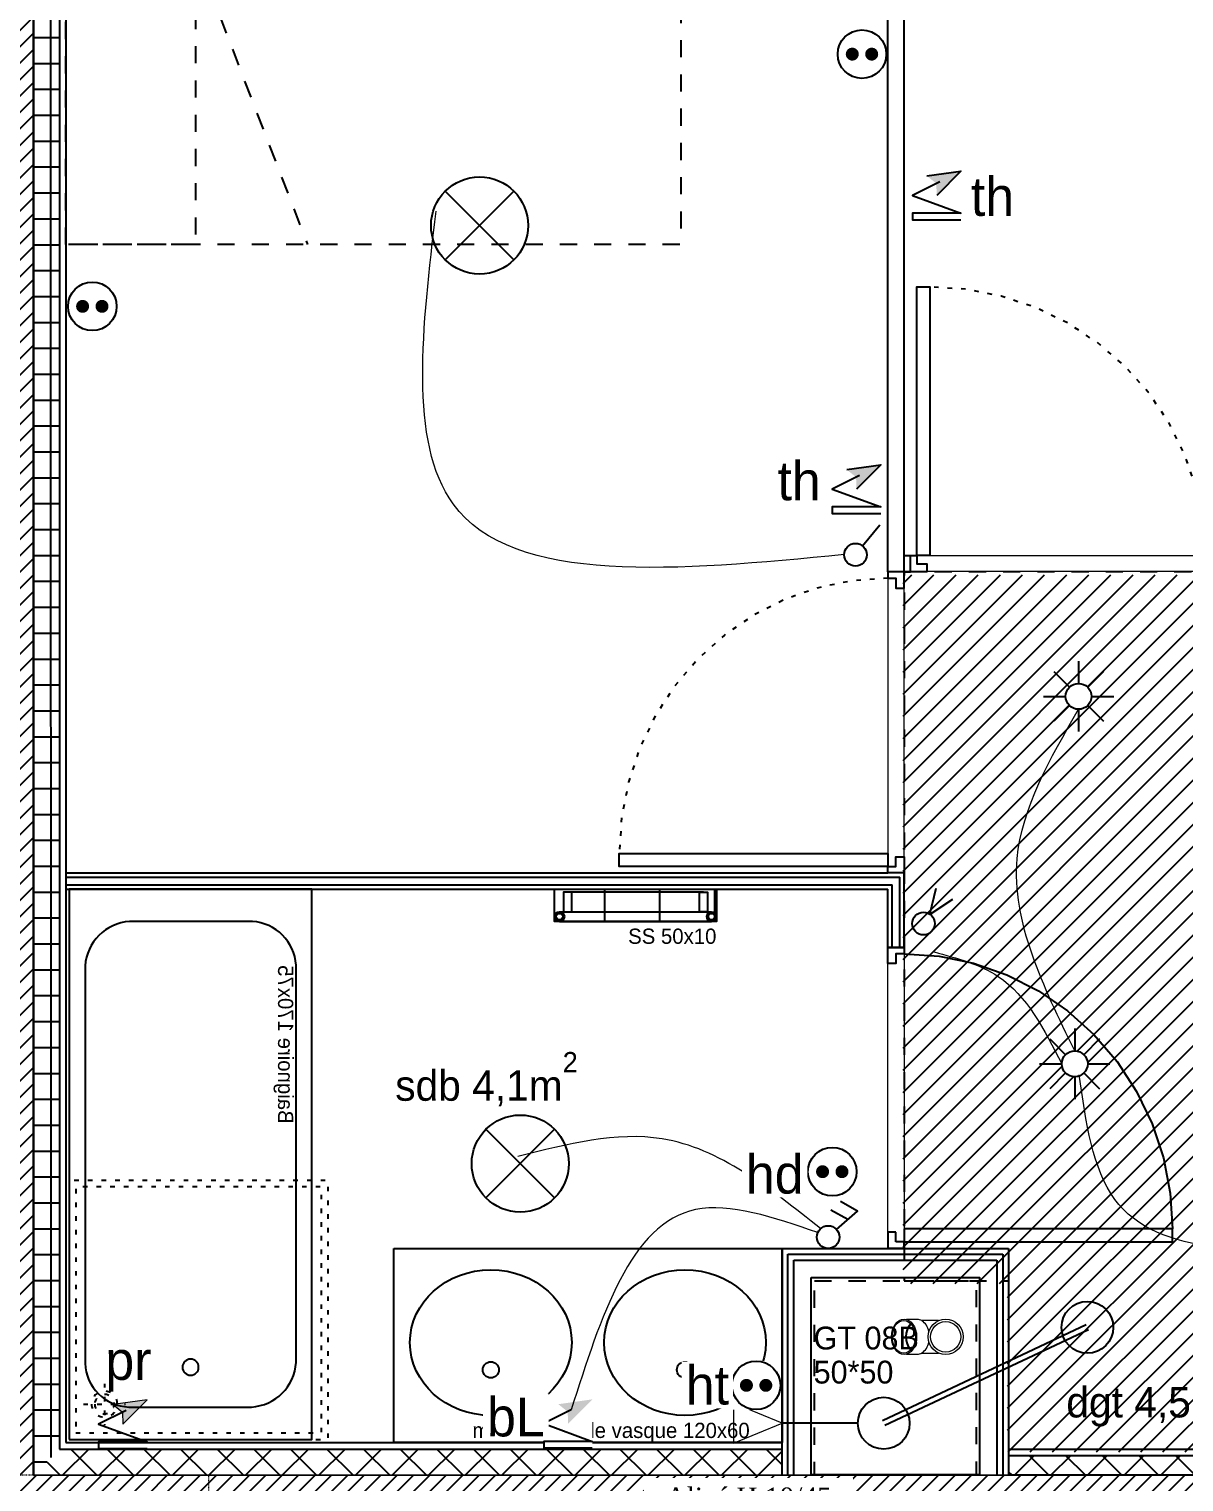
# Model space of a CAD drawing. Header units: centimetres. Extents: x -58072 to 12532, y -30603 to 6224.
# Drawn here: x 8441.1 to 8798, y 4298 to 4746.9 of the extents above; entities that cross this region are included whole.
import ezdxf

# ---------------------------------------------------------------- set-up
doc = ezdxf.new("R2010")
doc.units = ezdxf.units.CM
for name, pattern in [('ISO-03', [1.5, 0.6, -0.9]), ('Style de ligne -11', [0.347222, 0.20828, -0.138942]), ('Style de ligne -18', [0.164042, 0.054681, -0.109361]), ('Style de ligne -19', [0.166667, 0.055556, -0.111111]), ('VW-01', [0.41656, 0.20828, -0.20828])]:
    doc.linetypes.add(name, pattern=pattern)
for name, color, linetype in [('B Aménagement intérieur', 252, 'Continuous'), ('B faience', 252, 'Style de ligne -11'), ('B Faux plafonds', 252, 'Continuous'), ('B Faux plafonds_Hatch', 9, 'Continuous'), ('B GÈnÈral_Hatch', 252, 'Continuous'), ('B Général', 252, 'Continuous'), ('C ANNOTATIONS-prestations', 252, 'Continuous'), ('C ANNOTATIONS-texte', 252, 'Continuous'), ('C ANNOTATIONS-textes-numérotation gaine', 252, 'ISO-03'), ('D SURFACES-shab', 252, 'Continuous'), ('F REMPLISSAGE-vert clair', 252, 'Continuous'), ('F REMPLISSAGE-vert foncé', 252, 'Continuous'), ('prlm-EAU-CHU', 42, 'Continuous'), ('prlm-GT', 242, 'Continuous'), ('prlm-VMC', 93, 'Continuous')]:
    doc.layers.add(name, color=color, linetype=linetype)
for name, color, linetype, lineweight in [('B BATI-structure', 252, 'VW-01', 18), ('prlm-CHAUFF-CONV', 1, 'Continuous', 25), ('prlm-ELEC-CFA', 1, 'Continuous', 25), ('prlm-ELEC-CFO', 1, 'Continuous', 25)]:
    doc.layers.add(name, color=color, linetype=linetype, lineweight=lineweight)
doc.layers.add('prlm-ZEROPLOT', color=254, linetype='Continuous', plot=False)
doc.styles.add('Eurostile', font='Eurosti.TTF')
doc.styles.add('prlm-elec-cfa', font='comic.ttf', dxfattribs={"height": 12})
doc.styles.add('prlm-elec-cfo', font='comic.ttf', dxfattribs={"height": 12})
doc.styles.add('prlm-vmc', font='pala.ttf', dxfattribs={"height": 14})
pattern_1 = [(45, (0, 0), (2.4253472, -2.6458333), [])]

# ---------------------------------------------------------------- blocks, each defined once
blk = doc.blocks.new('B 60.Groupe-42-1')
at = {"layer": 'B Général', "linetype": 'VW-01', "ltscale": 25.4, "flags": 128}
blk.add_lwpolyline([(8683.78, 4360.2), (8733.78, 4360.2), (8733.78, 4300.23), (8683.78, 4300.23)], close=True, dxfattribs=at)
at = {"layer": 'C ANNOTATIONS-textes-numérotation gaine', "insert": (8683.54, 4346.02), "char_height": 7.056, "width": 56.9358, "attachment_point": 1, "line_spacing_factor": 0.894578, "style": 'Eurostile'}
blk.add_mtext('GT 08B\\P50*50', dxfattribs=at)
blk = doc.blocks.new('xi.cee1')
at = {"layer": 'prlm-EAU-CHU', "color": 0, "lineweight": 13}
for p, q in [((7.43, 5), (2.17, 5)), ((12.09, 5.34), (8.77, 5.34)), ((2.17, -5), (7.43, -5)), ((8.77, -5.34), (12.09, -5.34))]:
    blk.add_line(p, q, dxfattribs=at)
for radius in [5.45, 4.69]:
    blk.add_circle((0, 0), radius, dxfattribs=at)
for centre, radius, start, end in [((10.09, 0.78), 4.99, 122.4397, 169.5051), ((8.79, 2.49), 2.86, 90.508, 118.9381), ((6.35, 0), 5.87, 317.8112, 42.1667), ((6.14, 0), 6.3, 318.9248, 41.0752), ((10.09, -0.78), 4.99, 190.4949, 237.5603), ((8.79, -2.49), 2.86, 241.0619, 269.492)]:
    blk.add_arc(centre, radius, start, end, dxfattribs=at)
for centre, major_axis, ratio in [((12.84, 0), (0, -5.44), 0.708306), ((12.94, 0), (0, -5.05), 0.707331)]:
    blk.add_ellipse(centre, major_axis=major_axis, ratio=ratio, dxfattribs=at)
blk = doc.blocks.new('xi.be')
at = {"layer": 'prlm-VMC', "color": 0, "linetype": 'ByBlock', "lineweight": 5, "flags": 128}
blk.add_lwpolyline([(-6.17, -15), (6.17, -15), (0, 0)], close=True, dxfattribs=at)
at = {"layer": 'prlm-VMC', "color": 0, "linetype": 'ByBlock', "lineweight": 5}
blk.add_solid([(0, -1), (5.17, -14), (-5.17, -14), (0, -1)], dxfattribs=at)
blk = doc.blocks.new('xi.PTCE')
at = {"layer": 'prlm-ELEC-CFO', "color": 0}
for points in [[(-10.61, 10.61), (10.61, -10.61)], [(10.61, 10.61), (-10.61, -10.61)]]:
    blk.add_lwpolyline(points, dxfattribs=at)
at = {"layer": 'prlm-ELEC-CFO', "color": 0, "linetype": 'ByBlock'}
blk.add_circle((0, 0), 15, dxfattribs=at)
blk = doc.blocks.new('xi.SA')
at = {"layer": 'prlm-ELEC-CFO', "color": 0}
blk.add_lwpolyline([(0.2, -1.28), (5.5, 5.28)], dxfattribs=at)
blk.add_circle((-2, -4), 3.5, dxfattribs=at)
blk = doc.blocks.new('xi.PC')
at = {"color": 0, "lineweight": 5}
blk.add_wipeout([(-7.5, -7.5), (7.5, -7.5), (7.5, 7.5), (-7.5, 7.5)], dxfattribs=at).dxf.layer = 'prlm-ELEC-CFO'
at = {"layer": 'prlm-ELEC-CFO', "color": 0, "linetype": 'ByBlock', "lineweight": 5, "const_width": 2}
for points in [[(-4, 0, 1), (-2, 0, 1)], [(2, 0, 1), (4, 0, 1)]]:
    blk.add_lwpolyline(points, format="xyb", close=True, dxfattribs=at)
at = {"layer": 'prlm-ELEC-CFO', "color": 0, "linetype": 'ByBlock', "lineweight": -2}
blk.add_circle((0, 0), 7.5, dxfattribs=at)
blk = doc.blocks.new('xi.SPOT')
at = {"color": 0, "lineweight": 5}
blk.add_wipeout([(-4, 0), (-2.83, -2.83), (0, -4), (2.83, -2.83), (4, 0), (2.83, 2.83), (0, 4), (-2.83, 2.83)], dxfattribs=at).dxf.layer = 'prlm-ELEC-CFO'
at = {"layer": 'prlm-ELEC-CFO', "color": 0, "linetype": 'ByBlock', "lineweight": -2, "flags": 128}
for points in [[(0, 10.88), (0, 4)], [(-7.69, 7.69), (-2.83, 2.83)], [(7.69, 7.69), (2.83, 2.83)], [(-10.88, 0), (-4, 0)], [(4, 0), (10.88, 0)], [(-2.83, -2.83), (-7.69, -7.69)], [(0, -4), (0, -10.88)], [(2.83, -2.83), (7.69, -7.69)]]:
    blk.add_lwpolyline(points, dxfattribs=at)
at = {"layer": 'prlm-ELEC-CFO', "color": 0, "linetype": 'ByBlock', "lineweight": -2}
blk.add_circle((0, 0), 4, dxfattribs=at)
blk = doc.blocks.new('xi.VV')
at = {"layer": 'prlm-ELEC-CFO', "color": 0}
blk.add_lwpolyline([(6.95, 3.42), (0.01, -1.13), (1.91, 6.95)], dxfattribs=at)
blk.add_circle((-2, -4), 3.5, dxfattribs=at)
blk = doc.blocks.new('xi.BL')
at = {"color": 0, "lineweight": 5}
blk.add_wipeout([(-7.5, -7.5), (7.5, -7.5), (7.5, 7.5), (-7.5, 7.5)], dxfattribs=at).dxf.layer = 'prlm-ELEC-CFO'
at = {"layer": 'prlm-ELEC-CFO', "lineweight": 5}
blk.add_hatch(color=0, dxfattribs=at).paths.add_polyline_path([(-3, 6), (-0.1, 3.7), (0, 0), (7.5, 7.5)])
at = {"layer": 'prlm-ELEC-CFO', "color": 0}
blk.add_lwpolyline([(0.95, 4.23), (-7.5, 0), (7.5, -5.5), (-7.5, -5.5), (-7.5, -7.5), (7.5, -7.5)], dxfattribs=at)
blk = doc.blocks.new('xi.DA')
at = {"layer": 'prlm-ELEC-CFO', "color": 0}
for points in [[(0.61, -1.67), (7.04, 4.05), (1.81, 7.01)], [(4.05, 1.39), (-1.17, 4.34)]]:
    blk.add_lwpolyline(points, dxfattribs=at)
blk.add_circle((-2, -4), 3.5, dxfattribs=at)
blk = doc.blocks.new('xi.PCHD')
at = {"color": 0, "lineweight": 5}
blk.add_wipeout([(-7.5, -7.5), (7.5, -7.5), (7.5, 7.5), (-7.5, 7.5)], dxfattribs=at).dxf.layer = 'prlm-ELEC-CFO'
at = {"layer": 'prlm-ELEC-CFO', "color": 0, "linetype": 'ByBlock', "lineweight": 5, "const_width": 2}
for points in [[(-4, 0, 1), (-2, 0, 1)], [(2, 0, 1), (4, 0, 1)]]:
    blk.add_lwpolyline(points, format="xyb", close=True, dxfattribs=at)
at = {"layer": 'prlm-ELEC-CFO', "color": 0, "linetype": 'ByBlock', "lineweight": -2}
blk.add_circle((0, 0), 7.5, dxfattribs=at)
blk = doc.blocks.new('xi.PCHT')
at = {"color": 0, "lineweight": 5}
blk.add_wipeout([(-7.5, -7.5), (7.5, -7.5), (7.5, 7.5), (-7.5, 7.5)], dxfattribs=at).dxf.layer = 'prlm-ELEC-CFO'
at = {"layer": 'prlm-ELEC-CFO', "color": 0, "linetype": 'ByBlock', "lineweight": 5, "const_width": 2}
for points in [[(-4, 0, 1), (-2, 0, 1)], [(2, 0, 1), (4, 0, 1)]]:
    blk.add_lwpolyline(points, format="xyb", close=True, dxfattribs=at)
at = {"layer": 'prlm-ELEC-CFO', "color": 0, "linetype": 'ByBlock', "lineweight": -2}
blk.add_circle((0, 0), 7.5, dxfattribs=at)
blk = doc.blocks.new('xi.PR')
at = {"layer": 'prlm-ELEC-CFO', "lineweight": 5}
blk.add_hatch(color=0, dxfattribs=at).paths.add_polyline_path([(-3, 6), (-0.1, 3.7), (0, 0), (7.5, 7.5)])
at = {"layer": 'prlm-ELEC-CFO', "color": 0, "lineweight": 5, "flags": 128}
blk.add_lwpolyline([(-3, 6), (-0.1, 3.7), (0, 0), (7.5, 7.5)], close=True, dxfattribs=at)
at = {"layer": 'prlm-ELEC-CFO', "color": 0}
blk.add_lwpolyline([(0.95, 4.23), (-7.5, 0), (7.5, -5.5), (-7.5, -5.5), (-7.5, -7.5), (7.5, -7.5)], dxfattribs=at)
blk = doc.blocks.new('xi.TSL-050-050')
at = {"layer": 'prlm-CHAUFF-CONV', "linetype": 'ByBlock', "lineweight": -2}
h = blk.add_hatch(color=0, dxfattribs=at)
edge = h.paths.add_edge_path()
edge.add_arc((-23.5, 7.5), 1.5, 0, 360)
edge = h.paths.add_edge_path(flags=17)
edge.add_arc((-23.5, 7.5), 1, 0, 360)
edge = h.paths.add_edge_path()
edge.add_arc((23.5, 7.5), 1.5, 0, 360)
edge = h.paths.add_edge_path(flags=17)
edge.add_arc((23.5, 7.5), 1, 0, 360)
at = {"layer": 'prlm-CHAUFF-CONV', "color": 0, "linetype": 'ByBlock', "lineweight": -2, "flags": 128}
for points in [[(23.5, 9), (-23.5, 9)], [(23.5, 6), (-23.5, 6)]]:
    blk.add_lwpolyline(points, dxfattribs=at)
at = {"layer": 'prlm-CHAUFF-CONV', "color": 0, "linetype": 'ByBlock', "lineweight": -2}
for points in [[(-19.73, 0), (-22.27, 0), (-22.27, 6), (-19.73, 6)], [(19.73, 0), (22.27, 0), (22.27, 6), (19.73, 6)]]:
    blk.add_lwpolyline(points, close=True, dxfattribs=at)
for centre, radius in [((-23.5, 7.5), 1.5), ((23.5, 7.5), 1.5), ((-23.5, 7.5), 1), ((23.5, 7.5), 1)]:
    blk.add_circle(centre, radius, dxfattribs=at)
at = {"layer": 'prlm-ZEROPLOT', "linetype": 'ByBlock', "lineweight": -2, "flags": 128}
blk.add_lwpolyline([(-21, 0), (21, 0)], dxfattribs=at)
blk = doc.blocks.new('B 60.Groupe-7-1')
at = {"layer": 'B Général', "linetype": 'Style de ligne -19', "ltscale": 25.4}
for p, q in [((-29.11, -35.61), (-29.11, -22.61)), ((-22.61, -29.11), (-35.61, -29.11))]:
    blk.add_line(p, q, dxfattribs=at)
at = {"layer": 'B Général', "linetype": 'Style de ligne -19', "ltscale": 25.4, "flags": 128}
for points in [[(-40, -40), (-40, 40), (40, 40), (40, -40)], [(-38, -38), (-38, 38), (38, 38), (38, -38)]]:
    blk.add_lwpolyline(points, close=True, dxfattribs=at)
at = {"layer": 'B Général', "linetype": 'Style de ligne -19', "ltscale": 25.4}
for radius in [4, 3]:
    blk.add_circle((-29.11, -29.11), radius, dxfattribs=at)
blk = doc.blocks.new('B 60.Douche pointillée')
at = {"layer": 'B Général'}
blk.add_blockref('B 60.Groupe-7-1', (0, 0), dxfattribs=at)
blk = doc.blocks.new('B 60.Baignoire 75_170')
at = {"layer": 'B faience', "lineweight": 18, "flags": 128}
blk.add_lwpolyline([(-85, 38.5), (-85, -37.5), (86, -37.5)], dxfattribs=at)
at = {"layer": 'B Général', "linetype": 'Continuous', "flags": 128}
blk.add_lwpolyline([(-84, -36.5), (-84, 38.5), (86, 38.5), (86, -36.5)], close=True, dxfattribs=at)
blk.add_lwpolyline([(-74, -17.85), (-74, 19.85, -0.379059), (-60.25, 33.6), (62.5, 33.6, -0.377778), (76, 20.1), (76, -17.85, -0.374545), (62.25, -31.6), (-60.5, -31.6, -0.392593), (-74, -18.1)], format="xyb", close=True, dxfattribs=at)
at = {"layer": 'B Général', "linetype": 'Continuous'}
blk.add_circle((-61.7, 1), 2.5, dxfattribs=at)
at = {"layer": 'B Général'}
blk.add_blockref('B 60.Douche pointillée', (-44, 3.5), dxfattribs=at)
at = {"layer": 'C ANNOTATIONS-prestations', "insert": (62.5, 26.61), "char_height": 4.7037, "width": 80, "attachment_point": 9, "line_spacing_factor": 0.894578, "style": 'Eurostile'}
blk.add_mtext('Baignoire 170x75', dxfattribs=at)
blk = doc.blocks.new('B 60.double vasque')
at = {"layer": 'B Général', "flags": 128}
blk.add_lwpolyline([(-50, 30), (70, 30), (70, -30), (-50, -30)], close=True, dxfattribs=at)
at = {"layer": 'B Général'}
for centre, major_axis, ratio in [((-20, 0.9), (25, 0), 0.9), ((40, 0.9), (25, 0), 0.9), ((-20, -7.52), (2.5, 0), 1), ((40, -7.52), (2.5, 0), 1)]:
    blk.add_ellipse(centre, major_axis=major_axis, ratio=ratio, dxfattribs=at)
at = {"layer": 'C ANNOTATIONS-prestations', "insert": (60, -30), "char_height": 4.7037, "width": 104, "attachment_point": 9, "line_spacing_factor": 0.894578, "style": 'Eurostile'}
blk.add_mtext('meuble double vasque 120x60', dxfattribs=at)
blk = doc.blocks.new('B 60.Lit 90.190')
at = {"layer": 'B Général', "linetype": 'VW-01', "ltscale": 25.4}
blk.add_line((45, 54.99), (-45, 20.35), dxfattribs=at)
at = {"layer": 'B Général', "linetype": 'VW-01', "ltscale": 25.4, "flags": 128}
for points in [[(-45, 95), (45, 95), (45, -95), (-45, -95)], [(-45, 95), (45, 95), (45, 54.99), (-45, 54.99)]]:
    blk.add_lwpolyline(points, close=True, dxfattribs=at)
blk = doc.blocks.new('B 60.Sèche-serviette')
at = {"layer": 'B GÈnÈral_Hatch', "linetype": 'Continuous'}
h = blk.add_hatch(dxfattribs=at)
h.set_pattern_fill('H_BARDAGE V 150', color=256, style=0, pattern_type=2)
h.set_pattern_definition([(90, (0, 3.493), (17, 0), [])])
h.paths.add_polyline_path([(-25, 8.4925), (25, 8.4925), (25, -1.5075), (-25, -1.5075)])
at = {"layer": 'B Général', "linetype": 'Continuous', "flags": 128}
blk.add_lwpolyline([(-25, 8.4925), (25, 8.4925), (25, -1.5075), (-25, -1.5075)], close=True, dxfattribs=at)
at = {"layer": 'C ANNOTATIONS-prestations', "insert": (25, -8.4925), "char_height": 4.7037, "width": 50, "attachment_point": 9, "line_spacing_factor": 0.894578, "style": 'Eurostile'}
blk.add_mtext('SS 50x10', dxfattribs=at)
blk = doc.blocks.new('xi.TH')
at = {"color": 0, "lineweight": 5}
blk.add_wipeout([(-7.5, -7.5), (7.5, -7.5), (7.5, 7.5), (-7.5, 7.5)], dxfattribs=at).dxf.layer = 'prlm-ELEC-CFA'
at = {"layer": 'prlm-ELEC-CFA', "lineweight": 5}
blk.add_hatch(color=0, dxfattribs=at).paths.add_polyline_path([(-3, 6), (-0.1, 3.7), (0, 0), (7.5, 7.5)])
at = {"layer": 'prlm-ELEC-CFA', "color": 0}
for points in [[(-3, 6), (7.5, 7.5), (0, 0)], [(0.95, 4.23), (-7.5, 0), (7.5, -5.5), (-7.5, -5.5), (-7.5, -7.5), (7.5, -7.5)]]:
    blk.add_lwpolyline(points, dxfattribs=at)

msp = doc.modelspace()

# ---------------------------------------------------------------- hatches: boundary and pattern name
at = {"layer": 'B Faux plafonds_Hatch', "linetype": 'Continuous'}
h = msp.add_hatch(dxfattribs=at)
h.set_pattern_fill('F_P__SOFFITE', color=256, style=0, pattern_type=2)
h.set_pattern_definition([(45, (-0.297, -0.67), (-3.5277778, 3.3072917), [])])
h.paths.add_polyline_path([(9600.363, 4470.503), (9060.187, 4470.503), (9060.083, 4427.197), (9042.291, 4427.197), (9042.187, 4562.196), (8892.495, 4562.196), (8892.494, 4578.311), (8711.187, 4578.311), (8711.182, 4359.306), (8743.491, 4359.306), (8743.496, 4307.313), (9347.046, 4307.172), (9347.047, 4365.359), (9407.047, 4365.359), (9407.047, 4299.32), (9600.363, 4299.32)])
h.paths.add_polyline_path([(8823.494, 4427.273), (8823.494, 4462.245), (8897.495, 4462.245), (8897.494, 4427.216)])
at = {"layer": 'B GÈnÈral_Hatch', "linetype": 'Continuous'}
h = msp.add_hatch(dxfattribs=at)
h.set_pattern_fill('50_BETON', color=256, style=0, pattern_type=2)
h.set_pattern_definition(pattern_1)
h.paths.add_polyline_path([(8442.485, 4893.389), (8422.485, 4909.389), (8422.485, 4282.183), (8442.485, 4300.185)])
h = msp.add_hatch(dxfattribs=at)
h.set_pattern_fill('02_ISOLANT', color=256, angle=-134.99821, style=0, pattern_type=2)
h.set_pattern_definition([(-89.99821, (0, 0), (8, 0.0002496), []), (0.00179, (0, 0), (0.0002496, -8), [])])
h.paths.add_polyline_path([(8450.486, 4308.185), (8450.486, 4885.389), (8442.486, 4893.389), (8442.486, 4300.185)])
h = msp.add_hatch(dxfattribs=at)
h.set_pattern_fill('02_ISOLANT', color=256, angle=0.00358, style=0, pattern_type=2)
h.set_pattern_definition([(45.003575, (0, 0), (-5.657207, 5.656501), []), (135.003575, (0, 0), (5.656501, 5.657207), [])])
h.paths.add_polyline_path([(8450.486, 4308.185), (8442.486, 4300.185), (8673.783, 4300.199), (8673.782, 4308.199)])
h = msp.add_hatch(dxfattribs=at)
h.set_pattern_fill('02_ISOLANT', color=256, angle=0.00358, style=0, pattern_type=2)
h.set_pattern_definition([(45.003575, (0, 0), (-5.657207, 5.656501), []), (135.003575, (0, 0), (5.656501, 5.657207), [])])
h.paths.add_polyline_path([(8743.782, 4306.204), (8743.782, 4300.204), (9054.144, 4300.223), (9054.144, 4306.223)])
h = msp.add_hatch(dxfattribs=at)
h.set_pattern_fill('50_BETON', color=256, style=0, pattern_type=2)
h.set_pattern_definition(pattern_1)
h.paths.add_polyline_path([(9054.144, 4300.223), (8442.485, 4300.185), (8422.485, 4282.183), (9054.145, 4282.223)])

# ---------------------------------------------------------------- linework, layer by layer
at = {"layer": 'B Aménagement intérieur', "linetype": 'Continuous'}
for p, q in [((8452.485, 4486.185), (8706.484, 4486.201)), ((8711.484, 4486.201), (8711.485, 4486.201)), ((8452.486, 4481.185), (8706.485, 4481.201))]:
    msp.add_line(p, q, dxfattribs=at)
at = {"layer": 'B BATI-structure', "flags": 128}
msp.add_lwpolyline([(8426.485, 4300.196), (8496.485, 4300.196), (8496.485, 3752.404), (8426.485, 3752.404)], close=True, dxfattribs=at)
at = {"layer": 'B Faux plafonds', "linetype": 'VW-01', "ltscale": 25.4, "flags": 128}
msp.add_lwpolyline([(9600.66, 4471.393), (9060.484, 4471.393), (9060.381, 4428.087), (9042.588, 4428.087), (9042.484, 4563.086), (8892.792, 4563.086), (8892.791, 4579.201), (8711.484, 4579.201), (8711.479, 4360.196), (8743.788, 4360.196), (8743.793, 4308.204), (9347.343, 4308.062), (9347.344, 4366.25), (9407.344, 4366.25), (9407.344, 4300.211), (9600.66, 4300.211)], close=True, dxfattribs=at)
at = {"layer": 'B Général', "linetype": 'Continuous'}
for p, q in [((8450.486, 4885.389), (8450.486, 4308.185)), ((8442.485, 4300.185), (8442.485, 4883.389)), ((8442.486, 4883.389), (8442.486, 4300.185)), ((8442.486, 4883.389), (8442.486, 4300.185)), ((8452.486, 4883.389), (8452.486, 4310.185)), ((8452.486, 4883.389), (8452.486, 4310.185)), ((8706.484, 4579.201), (8706.484, 4883.389)), ((8706.484, 4579.201), (8706.484, 4883.389)), ((8711.484, 4579.201), (8711.484, 4883.389)), ((8711.484, 4584.201), (8711.484, 4883.389)), ((8711.484, 4584.201), (8713.484, 4584.201)), ((8711.484, 4584.201), (8713.484, 4584.201)), ((8713.484, 4579.201), (8713.484, 4584.201)), ((8711.484, 4579.201), (8706.484, 4579.201)), ((8711.484, 4579.201), (8713.484, 4579.201)), ((8711.484, 4579.201), (8713.484, 4579.201)), ((8711.485, 4463.192), (8711.485, 4486.201)), ((8706.485, 4463.192), (8706.485, 4481.201)), ((8711.485, 4463.192), (8706.485, 4463.192)), ((8708.985, 4375.192), (8706.485, 4375.192)), ((8706.485, 4375.192), (8706.485, 4370.192)), ((8708.985, 4372.192), (8708.985, 4375.192)), ((8711.485, 4372.192), (8708.985, 4372.192)), ((8711.485, 4370.192), (8711.485, 4372.192)), ((8673.782, 4300.199), (8673.782, 4370.192)), ((8673.782, 4370.192), (8706.485, 4370.192)), ((8711.485, 4370.192), (8706.485, 4370.192)), ((8706.485, 4370.192), (8711.485, 4370.192)), ((8711.485, 4370.192), (8743.782, 4370.192)), ((8743.782, 4370.192), (8743.782, 4308.204)), ((8682.782, 4300.199), (8682.782, 4361.192)), ((8682.782, 4361.192), (8734.782, 4361.192)), ((8734.782, 4361.192), (8734.782, 4300.192)), ((8452.486, 4310.185), (8673.782, 4310.199)), ((8452.486, 4310.185), (8673.782, 4310.199)), ((8450.486, 4308.185), (8673.782, 4308.199)), ((8743.782, 4308.204), (9054.143, 4308.223)), ((8743.782, 4306.204), (9054.144, 4306.223)), ((8442.485, 4300.185), (9054.144, 4300.223)), ((8442.486, 4300.185), (8673.783, 4300.199)), ((8442.486, 4300.185), (8673.783, 4300.199)), ((8743.782, 4300.204), (9054.144, 4300.223)), ((8743.782, 4300.204), (8743.782, 4300.192))]:
    msp.add_line(p, q, dxfattribs=at)
at = {"layer": 'B Général', "linetype": 'Continuous', "lineweight": 18}
for q in [(8442.485, 4883.389), (9054.144, 4300.223)]:
    msp.add_line((8442.485, 4300.185), q, dxfattribs=at)
at = {"layer": 'B Général', "linetype": 'Style de ligne -18', "ltscale": 645.16}
for p, q in [((8711.485, 4461.192), (8722.319, 4460.464)), ((8722.319, 4460.464), (8732.967, 4458.295)), ((8732.967, 4458.295), (8743.248, 4454.721)), ((8743.248, 4454.721), (8752.985, 4449.804)), ((8752.985, 4449.804), (8762.012, 4443.627)), ((8783.365, 4418.692), (8788.167, 4408.72)), ((8788.167, 4408.72), (8791.657, 4398.191)), ((8791.657, 4398.191), (8793.775, 4387.286)), ((8793.775, 4387.286), (8794.485, 4376.192))]:
    msp.add_line(p, q, dxfattribs=at)
at = {"layer": 'B Général'}
for p, q in [((8794.485, 4376.192), (8711.485, 4376.192)), ((8711.485, 4376.192), (8711.485, 4372.192)), ((8711.485, 4372.192), (8794.485, 4372.192)), ((8794.485, 4372.192), (8794.485, 4376.192))]:
    msp.add_line(p, q, dxfattribs=at)
at = {"layer": 'B Général', "linetype": 'Continuous', "lineweight": 25}
for p, q in [((8743.782, 4308.204), (9054.143, 4308.223)), ((8743.782, 4300.204), (9054.144, 4300.223))]:
    msp.add_line(p, q, dxfattribs=at)
at = {"layer": 'B Général', "flags": 128}
for points in [[(8715.484, 4584.201), (8715.484, 4667.201), (8719.484, 4667.201), (8719.484, 4584.201)], [(8706.484, 4488.201), (8623.484, 4488.201), (8623.484, 4492.201), (8706.484, 4492.201)]]:
    msp.add_lwpolyline(points, close=True, dxfattribs=at)
at = {"layer": 'B Général', "linetype": 'Style de ligne -18', "ltscale": 25.4, "flags": 128}
for points in [[(8804.484, 4584.201), (8803.756, 4595.035), (8801.587, 4605.683), (8798.013, 4615.964), (8793.096, 4625.701), (8786.919, 4634.728), (8779.588, 4642.891), (8771.228, 4650.049), (8761.984, 4656.081), (8752.012, 4660.883), (8741.483, 4664.373), (8730.578, 4666.491), (8719.484, 4667.201)], [(8706.484, 4577.201), (8695.651, 4576.474), (8685.002, 4574.305), (8674.722, 4570.731), (8664.984, 4565.813), (8655.957, 4559.636), (8647.795, 4552.305), (8640.636, 4543.946), (8634.604, 4534.701), (8629.802, 4524.729), (8626.313, 4514.201), (8624.194, 4503.296), (8623.484, 4492.201)]]:
    msp.add_lwpolyline(points, dxfattribs=at)
at = {"layer": 'B Général', "linetype": 'Continuous', "flags": 128}
for points in [[(8713.484, 4584.201), (8715.484, 4584.201), (8715.484, 4581.701), (8718.484, 4581.701), (8718.484, 4579.201), (8713.484, 4579.201)], [(8706.484, 4579.201), (8706.484, 4577.201), (8708.984, 4577.201), (8708.984, 4574.201), (8711.484, 4574.201), (8711.484, 4579.201), (8711.484, 4579.201), (8711.484, 4579.201), (8707.199, 4579.201), (8707.199, 4579.201)], [(8706.484, 4486.201), (8706.484, 4488.201), (8708.984, 4488.201), (8708.984, 4491.201), (8711.484, 4491.201), (8711.484, 4486.201)], [(8711.485, 4463.192), (8711.485, 4461.192), (8708.985, 4461.192), (8708.985, 4458.192), (8706.485, 4458.192), (8706.485, 4463.192), (8706.485, 4463.192), (8706.485, 4463.192), (8710.771, 4463.192), (8710.771, 4463.192)]]:
    msp.add_lwpolyline(points, close=True, dxfattribs=at)
at = {"layer": 'D SURFACES-shab', "lineweight": 18, "flags": 128}
for points in [[(8452.486, 4883.389), (8706.485, 4883.389), (8706.485, 4486.193), (8452.486, 4486.193)], [(8711.485, 4883.389), (8711.484, 4584.201), (8892.791, 4584.201), (8892.792, 4641.386), (9042.485, 4641.386), (9042.484, 4883.389)], [(8823.887, 4463.135), (8892.791, 4463.135), (8892.79, 4579.267), (8711.387, 4579.267), (8711.472, 4370.192), (8743.782, 4370.192), (8743.782, 4308.204), (8892.597, 4308.213), (8892.696, 4428.077), (8823.887, 4428.135)], [(8452.486, 4481.201), (8452.486, 4310.199), (8673.782, 4310.199), (8673.782, 4370.192), (8706.485, 4370.192), (8706.485, 4481.201)]]:
    msp.add_lwpolyline(points, close=True, dxfattribs=at)
at = {"layer": 'F REMPLISSAGE-vert clair'}
for p, q in [((8452.486, 4484.885), (8710.185, 4484.901)), ((8710.185, 4463.192), (8710.185, 4484.901)), ((8452.486, 4482.485), (8707.785, 4482.501)), ((8707.785, 4463.192), (8707.785, 4482.501)), ((8675.582, 4300.199), (8675.582, 4368.392)), ((8675.582, 4368.392), (8741.982, 4368.392)), ((8741.982, 4368.392), (8741.982, 4300.192)), ((8677.382, 4300.199), (8677.382, 4366.592)), ((8677.382, 4300.199), (8677.382, 4366.592)), ((8677.382, 4366.592), (8740.182, 4366.592)), ((8677.382, 4366.592), (8740.182, 4366.592)), ((8740.182, 4366.592), (8740.182, 4300.192)), ((8740.182, 4366.592), (8740.182, 4300.192))]:
    msp.add_line(p, q, dxfattribs=at)
at = {"layer": 'F REMPLISSAGE-vert clair', "linetype": 'Continuous'}
for p, q in [((8682.782, 4300.199), (8682.782, 4361.192)), ((8682.782, 4361.192), (8734.782, 4361.192)), ((8734.782, 4361.192), (8734.782, 4300.192))]:
    msp.add_line(p, q, dxfattribs=at)
at = {"layer": 'F REMPLISSAGE-vert foncé', "linetype": 'Continuous'}
for p, q in [((8452.485, 4486.185), (8706.484, 4486.201)), ((8711.485, 4463.192), (8711.485, 4486.201)), ((8452.486, 4481.185), (8706.485, 4481.201)), ((8706.485, 4463.192), (8706.485, 4481.201)), ((8673.782, 4300.199), (8673.782, 4370.192)), ((8673.782, 4370.192), (8743.782, 4370.192)), ((8743.782, 4370.192), (8743.782, 4300.192))]:
    msp.add_line(p, q, dxfattribs=at)
at = {"layer": 'F REMPLISSAGE-vert foncé'}
for p, q in [((8452.486, 4484.885), (8710.185, 4484.901)), ((8710.185, 4463.192), (8710.185, 4484.901)), ((8452.486, 4482.485), (8707.785, 4482.501)), ((8707.785, 4463.192), (8707.785, 4482.501)), ((8675.582, 4300.199), (8675.582, 4368.392)), ((8675.582, 4368.392), (8741.982, 4368.392)), ((8741.982, 4368.392), (8741.982, 4300.192))]:
    msp.add_line(p, q, dxfattribs=at)
at = {"layer": 'prlm-ELEC-CFO', "lineweight": 13}
for points in [[(8692.985, 4584.512), (8572.123, 4600.188), (8566.891, 4690.665)], [(8685.679, 4376.296), (8636.737, 4404.041), (8592.164, 4398.593)]]:
    msp.add_spline(points, degree=3, dxfattribs=at)
at = {"layer": 'prlm-GT'}
msp.add_lwpolyline([(8682.782, 4361.192), (8734.782, 4361.192), (8734.782, 4300.192), (8682.782, 4300.192)], close=True, dxfattribs=at)
at = {"layer": 'prlm-VMC', "ltscale": 25}
for p, q in [((8767.807, 4346.525), (8704.854, 4316.905)), ((8768.488, 4345.077), (8705.535, 4315.457))]:
    msp.add_line(p, q, dxfattribs=at)
at = {"layer": 'prlm-VMC'}
msp.add_lwpolyline([(8697.194, 4316.181), (8673.782, 4316.181)], dxfattribs=at)
for centre in [(8768.148, 4345.801), (8705.194, 4316.181)]:
    msp.add_circle(centre, 8, dxfattribs=at)

# ---------------------------------------------------------------- block references
at = {"layer": 'B Général', "rotation": 90}
msp.add_blockref('B 60.Lit 90.190', (8547.486, 4725.291), dxfattribs=at)
at = {"layer": 'B Général', "xscale": -1, "rotation": 270}
msp.add_blockref('B 60.Baignoire 75_170', (8489.986, 4395.19), dxfattribs=at)
at = {"layer": 'B Général'}
msp.add_blockref('B 60.double vasque', (8603.782, 4340.199), dxfattribs=at)
at = {"layer": 'C ANNOTATIONS-textes-numérotation gaine'}
msp.add_blockref('B 60.Groupe-42-1', (0, 0), dxfattribs=at)
at = {"layer": 'prlm-EAU-CHU', "rotation": 180}
msp.add_blockref('xi.cee1', (8724.347, 4342.871), dxfattribs=at)
at = {"layer": 'prlm-ELEC-CFO'}
for name, p in [('xi.PTCE', (8580.303, 4686.187)), ('xi.SA', (8698.485, 4588.486)), ('B 60.Sèche-serviette', (8628.5, 4472.705)), ('xi.VV', (8719.485, 4474.516)), ('xi.PTCE', (8592.875, 4396.381)), ('xi.DA', (8690.017, 4377.692)), ('xi.PR', (8470.086, 4315.915))]:
    msp.add_blockref(name, p, dxfattribs=at)
at = {"layer": 'prlm-ELEC-CFO', "rotation": 180}
msp.add_blockref('xi.TSL-050-050', (8628.5, 4480.196), dxfattribs=at)
at = {"layer": 'prlm-VMC', "ltscale": 50, "rotation": 270.0000001962537}
msp.add_blockref('xi.be', (8673.782, 4316.181), dxfattribs=at)

# ---------------------------------------------------------------- texts
at = {"layer": 'C ANNOTATIONS-texte', "char_height": 9.40741, "attachment_point": 1, "line_spacing_factor": 0.894578, "style": 'Eurostile'}
for s, insert, width in [('sdb 4,1m{\\H0.6667x;\\S2^ ;}', (8554.237, 4430.854), 99.52611), ('dgt 4,5m{\\H0.6667x;\\S2^ ;}', (8761.639, 4333.021), 136.49002)]:
    msp.add_mtext(s, dxfattribs=dict(at, insert=insert, width=width))

# ---------------------------------------------------------------- next in the draw order: block references
at = {"layer": 'prlm-ELEC-CFA'}
for p in [(8721.564, 4695.492), (8696.762, 4604.772)]:
    msp.add_blockref('xi.TH', p, dxfattribs=at)
at = {"layer": 'prlm-ELEC-CFO'}
for name, p in [('xi.PC', (8698.485, 4739.135)), ('xi.PC', (8460.623, 4661.215)), ('xi.SPOT', (8765.426, 4540.734)), ('xi.SPOT', (8764.23, 4427.206)), ('xi.BL', (8607.645, 4316.051))]:
    msp.add_blockref(name, p, dxfattribs=at)

# ---------------------------------------------------------------- next in the draw order: texts
at = {"layer": 'prlm-ELEC-CFA', "lineweight": 20, "insert": (8679.055, 4607.234), "char_height": 12, "attachment_point": 5, "line_spacing_factor": 0.8, "style": 'prlm-elec-cfa', "bg_fill": 3, "box_fill_scale": 1.1, "bg_fill_color": 256, "bg_fill_transparency": 0}
msp.add_mtext('th', dxfattribs=at)
at = {"layer": 'prlm-ELEC-CFO', "lineweight": 20, "insert": (8471.787, 4333.759), "char_height": 12, "attachment_point": 5, "line_spacing_factor": 0.8, "style": 'prlm-elec-cfo', "bg_fill": 3, "box_fill_scale": 1.1, "bg_fill_color": 256, "bg_fill_transparency": 0}
msp.add_mtext('pr', dxfattribs=at)
at = {"layer": 'prlm-VMC', "ltscale": 25, "insert": (8663.433, 4293.26), "char_height": 6, "width": 58.61474, "attachment_point": 5, "line_spacing_factor": 0.8, "style": 'prlm-vmc', "bg_fill": 2}
msp.add_mtext('Alizé H 10/45', dxfattribs=at)

# ---------------------------------------------------------------- next in the draw order: linework, layer by layer
at = {"layer": 'B Général', "linetype": 'Style de ligne -18', "ltscale": 645.16}
for p, q in [((8762.012, 4443.627), (8770.175, 4436.296)), ((8770.175, 4436.296), (8777.333, 4427.936)), ((8777.333, 4427.936), (8783.365, 4418.692))]:
    msp.add_line(p, q, dxfattribs=at)
at = {"layer": 'prlm-ELEC-CFO', "lineweight": 13}
for points in [[(8764.23, 4431.206), (8746.451, 4490.612), (8765.426, 4536.734)], [(8720.755, 4461.768), (8740.608, 4454.19), (8760.23, 4427.206)], [(8851.899, 4370.243), (8776.62, 4385.33), (8765.645, 4423.792)], [(8684.812, 4375.098), (8647.025, 4382.19), (8608.599, 4320.278)]]:
    msp.add_spline(points, degree=3, dxfattribs=at)

# ---------------------------------------------------------------- next in the draw order: texts
at = {"layer": 'prlm-ELEC-CFA', "lineweight": 20, "insert": (8738.813, 4695.084), "char_height": 12, "attachment_point": 5, "line_spacing_factor": 0.8, "style": 'prlm-elec-cfa', "bg_fill": 3, "box_fill_scale": 1.1, "bg_fill_color": 256, "bg_fill_transparency": 0}
msp.add_mtext('th', dxfattribs=at)
at = {"layer": 'prlm-ELEC-CFO', "lineweight": 20, "insert": (8591.529, 4318.027), "char_height": 12, "attachment_point": 5, "line_spacing_factor": 0.8, "style": 'prlm-elec-cfo', "bg_fill": 3, "box_fill_scale": 1.1, "bg_fill_color": 256, "bg_fill_transparency": 0}
msp.add_mtext('bL', dxfattribs=at)

# ---------------------------------------------------------------- next in the draw order: block references
at = {"layer": 'prlm-ELEC-CFO'}
for name, p in [('xi.PCHD', (8689.299, 4393.889)), ('xi.PCHT', (8665.772, 4327.88))]:
    msp.add_blockref(name, p, dxfattribs=at)

# ---------------------------------------------------------------- next in the draw order: texts
at = {"layer": 'prlm-ELEC-CFO', "lineweight": 20, "char_height": 12, "attachment_point": 5, "line_spacing_factor": 0.8, "style": 'prlm-elec-cfo', "bg_fill": 3, "box_fill_scale": 1.1, "bg_fill_color": 256, "bg_fill_transparency": 0}
for s, insert in [('hd', (8671.503, 4393.038)), ('ht', (8650.696, 4327.88))]:
    msp.add_mtext(s, dxfattribs=dict(at, insert=insert))

doc.saveas('drawing.dxf')
